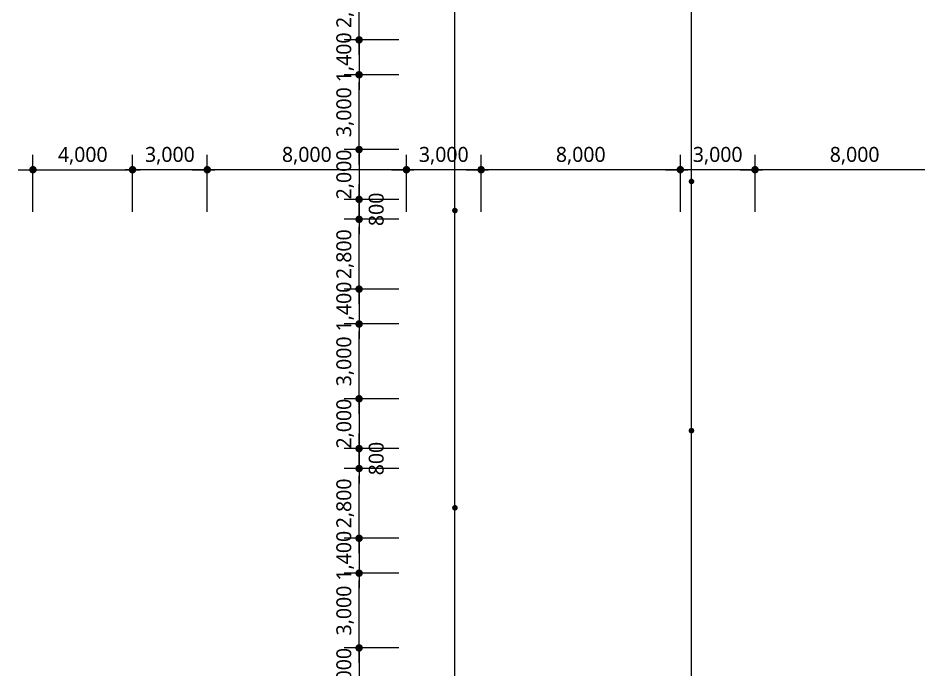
# Model space of a CAD drawing. Header units: millimetres. Extents: x 4937160 to 6265723, y 243853 to 348825.
# Drawn here: x 5163923 to 5200107, y 296409 to 322571 of the extents above; entities that cross this region are included whole.
import ezdxf

# ---------------------------------------------------------------- set-up
doc = ezdxf.new("R2010")
doc.units = ezdxf.units.MM
doc.layers.get('0').update_dxf_attribs({"linetype": 'CONTINUOUS'})
doc.layers.add('A-MKXS-TEXT2', color=7, linetype='CONTINUOUS', lineweight=25)
doc.layers.add('DIM', color=7, linetype='CONTINUOUS')
doc.styles.add('HY울릉도L', font='')
doc.styles.add('맑은고딕', font='malgun.ttf')
doc.styles.get('HY울릉도L').set_extended_font_data('HYwulM')
doc.dimstyles.new('CDIM', dxfattribs={"dimtxt": 3, "dimasz": 1.5, "dimexe": 2, "dimexo": 1, "dimgap": 1, "dimtad": 1, "dimdec": 0, "dimrnd": 0.5, "dimzin": 0, "dimdsep": 32, "dimlunit": 6, "dimtxsty": 'HY울릉도L', "dimblk1": '_CIDOT', "dimblk2": '_CIDOT', "dimsah": 1, "dimcen": 5.5, "dimclrd": 2, "dimclre": 2, "dimclrt": 7, "dimadec": 0, "dimazin": 0, "dimtfac": 1, "dimtdec": 0, "dimtix": 1, "dimtmove": 2, "dimatfit": 1, "dimldrblk": '_CIDOT', "dimfxl": 1, "dimtolj": 1, "dimtzin": 0, "dimlwd": -1, "dimarcsym": 0})

# ---------------------------------------------------------------- blocks, each defined once
blk = doc.blocks.new('_CIDOT')
at = {"color": 0, "linetype": 'ByBlock'}
blk.add_line((2, 0), (-1, 0), dxfattribs=at)
at = {"color": 0, "linetype": 'ByBlock', "const_width": 0.5}
blk.add_lwpolyline([(-0.25, 0, 1), (0.25, 0, 1)], format="xyb", close=True, dxfattribs=at)
blk = doc.blocks.new('*D1079')
at = {"layer": 'DIM', "lineweight": -2, "transparency": 16777216}
for p, q in [((5171523, 314793), (5171523, 317084)), ((5179523, 314793), (5179523, 317084))]:
    blk.add_line(p, q, dxfattribs=at)
at = {"layer": 'DIM', "transparency": 16777216}
blk.add_line((5179223, 316484), (5171823, 316484), dxfattribs=at)
at = {"layer": 'DIM', "transparency": 16777216, "xscale": 300, "yscale": 300, "zscale": 300, "rotation": 180}
blk.add_blockref('_CIDOT', (5171523, 316484), dxfattribs=at)
at = {"layer": 'DIM', "transparency": 16777216, "xscale": 300, "yscale": 300, "zscale": 300}
blk.add_blockref('_CIDOT', (5179523, 316484), dxfattribs=at)
at = {"layer": 'DIM', "color": 3, "transparency": 16777216, "insert": (5175523, 317044), "char_height": 600, "attachment_point": 5, "style": '맑은고딕'}
blk.add_mtext('\\A1;8,000', dxfattribs=at)
blk = doc.blocks.new('*D1080')
at = {"layer": 'DIM', "lineweight": -2, "transparency": 16777216}
for p, q in [((5168523, 314793), (5168523, 317084)), ((5171523, 314793), (5171523, 317084))]:
    blk.add_line(p, q, dxfattribs=at)
at = {"layer": 'DIM', "transparency": 16777216}
blk.add_line((5171223, 316484), (5168823, 316484), dxfattribs=at)
at = {"layer": 'DIM', "transparency": 16777216, "xscale": 300, "yscale": 300, "zscale": 300, "rotation": 180}
blk.add_blockref('_CIDOT', (5168523, 316484), dxfattribs=at)
at = {"layer": 'DIM', "transparency": 16777216, "xscale": 300, "yscale": 300, "zscale": 300}
blk.add_blockref('_CIDOT', (5171523, 316484), dxfattribs=at)
at = {"layer": 'DIM', "color": 3, "transparency": 16777216, "insert": (5170023, 317044), "char_height": 600, "attachment_point": 5, "style": '맑은고딕'}
blk.add_mtext('\\A1;3,000', dxfattribs=at)
blk = doc.blocks.new('*D1081')
at = {"layer": 'DIM', "lineweight": -2, "transparency": 16777216}
for p, q in [((5179523, 314793), (5179523, 317084)), ((5182523, 314793), (5182523, 317084))]:
    blk.add_line(p, q, dxfattribs=at)
at = {"layer": 'DIM', "transparency": 16777216}
blk.add_line((5182223, 316484), (5179823, 316484), dxfattribs=at)
at = {"layer": 'DIM', "transparency": 16777216, "xscale": 300, "yscale": 300, "zscale": 300, "rotation": 180}
blk.add_blockref('_CIDOT', (5179523, 316484), dxfattribs=at)
at = {"layer": 'DIM', "transparency": 16777216, "xscale": 300, "yscale": 300, "zscale": 300}
blk.add_blockref('_CIDOT', (5182523, 316484), dxfattribs=at)
at = {"layer": 'DIM', "color": 3, "transparency": 16777216, "insert": (5181023, 317044), "char_height": 600, "attachment_point": 5, "style": '맑은고딕'}
blk.add_mtext('\\A1;3,000', dxfattribs=at)
blk = doc.blocks.new('*D1082')
at = {"layer": 'DIM', "lineweight": -2, "transparency": 16777216}
for p, q in [((5190523, 314793), (5190523, 317084)), ((5193523, 314793), (5193523, 317084))]:
    blk.add_line(p, q, dxfattribs=at)
at = {"layer": 'DIM', "transparency": 16777216}
blk.add_line((5193223, 316484), (5190823, 316484), dxfattribs=at)
at = {"layer": 'DIM', "transparency": 16777216, "xscale": 300, "yscale": 300, "zscale": 300, "rotation": 180}
blk.add_blockref('_CIDOT', (5190523, 316484), dxfattribs=at)
at = {"layer": 'DIM', "transparency": 16777216, "xscale": 300, "yscale": 300, "zscale": 300}
blk.add_blockref('_CIDOT', (5193523, 316484), dxfattribs=at)
at = {"layer": 'DIM', "color": 3, "transparency": 16777216, "insert": (5192023, 317044), "char_height": 600, "attachment_point": 5, "style": '맑은고딕'}
blk.add_mtext('\\A1;3,000', dxfattribs=at)
blk = doc.blocks.new('*D1083')
at = {"layer": 'DIM', "lineweight": -2, "transparency": 16777216}
for p, q in [((5182523, 314793), (5182523, 317084)), ((5190523, 314793), (5190523, 317084))]:
    blk.add_line(p, q, dxfattribs=at)
at = {"layer": 'DIM', "transparency": 16777216}
blk.add_line((5190223, 316484), (5182823, 316484), dxfattribs=at)
at = {"layer": 'DIM', "transparency": 16777216, "xscale": 300, "yscale": 300, "zscale": 300, "rotation": 180}
blk.add_blockref('_CIDOT', (5182523, 316484), dxfattribs=at)
at = {"layer": 'DIM', "transparency": 16777216, "xscale": 300, "yscale": 300, "zscale": 300}
blk.add_blockref('_CIDOT', (5190523, 316484), dxfattribs=at)
at = {"layer": 'DIM', "color": 3, "transparency": 16777216, "insert": (5186523, 317044), "char_height": 600, "attachment_point": 5, "style": '맑은고딕'}
blk.add_mtext('\\A1;8,000', dxfattribs=at)
blk = doc.blocks.new('*D1112')
at = {"layer": 'DIM', "lineweight": -2, "transparency": 16777216}
for p, q in [((5179223, 324643), (5177022, 324643)), ((5179223, 321693), (5177022, 321693))]:
    blk.add_line(p, q, dxfattribs=at)
at = {"layer": 'DIM', "transparency": 16777216}
blk.add_line((5177622, 321993), (5177622, 324343), dxfattribs=at)
at = {"layer": 'DIM', "transparency": 16777216, "xscale": 300, "yscale": 300, "zscale": 300}
for p, rotation in [((5177622, 324643), 90), ((5177622, 321693), 270)]:
    blk.add_blockref('_CIDOT', p, dxfattribs=dict(at, rotation=rotation))
at = {"layer": 'DIM', "color": 3, "transparency": 16777216, "insert": (5177061, 323168), "char_height": 600, "attachment_point": 5, "rotation": 90, "style": '맑은고딕'}
blk.add_mtext('\\A1;2,950', dxfattribs=at)
blk = doc.blocks.new('*D1113')
at = {"layer": 'DIM', "transparency": 16777216}
for p, q in [((5177622, 321993), (5177622, 322293)), ((5177622, 321693), (5177622, 320293)), ((5177622, 319993), (5177622, 319693))]:
    blk.add_line(p, q, dxfattribs=at)
at = {"layer": 'DIM', "lineweight": -2, "transparency": 16777216}
for p, q in [((5179223, 321693), (5177022, 321693)), ((5179223, 320293), (5177022, 320293))]:
    blk.add_line(p, q, dxfattribs=at)
at = {"layer": 'DIM', "transparency": 16777216, "xscale": 300, "yscale": 300, "zscale": 300}
for p, rotation in [((5177622, 321693), 270), ((5177622, 320293), 90)]:
    blk.add_blockref('_CIDOT', p, dxfattribs=dict(at, rotation=rotation))
at = {"layer": 'DIM', "color": 3, "transparency": 16777216, "insert": (5177060, 320993), "char_height": 600, "attachment_point": 5, "rotation": 90, "style": '맑은고딕'}
blk.add_mtext('\\A1;1,400', dxfattribs=at)
blk = doc.blocks.new('*D1114')
at = {"layer": 'DIM', "lineweight": -2, "transparency": 16777216}
for p, q in [((5179223, 320293), (5177022, 320293)), ((5179223, 317293), (5177022, 317293))]:
    blk.add_line(p, q, dxfattribs=at)
at = {"layer": 'DIM', "transparency": 16777216}
blk.add_line((5177622, 317593), (5177622, 319993), dxfattribs=at)
at = {"layer": 'DIM', "transparency": 16777216, "xscale": 300, "yscale": 300, "zscale": 300}
for p, rotation in [((5177622, 320293), 90), ((5177622, 317293), 270)]:
    blk.add_blockref('_CIDOT', p, dxfattribs=dict(at, rotation=rotation))
at = {"layer": 'DIM', "color": 3, "transparency": 16777216, "insert": (5177061, 318793), "char_height": 600, "attachment_point": 5, "rotation": 90, "style": '맑은고딕'}
blk.add_mtext('\\A1;3,000', dxfattribs=at)
blk = doc.blocks.new('*D1115')
at = {"layer": 'DIM', "lineweight": -2, "transparency": 16777216}
for p, q in [((5164523, 314793), (5164523, 317084)), ((5168523, 314793), (5168523, 317084))]:
    blk.add_line(p, q, dxfattribs=at)
at = {"layer": 'DIM', "transparency": 16777216}
blk.add_line((5164823, 316484), (5168223, 316484), dxfattribs=at)
at = {"layer": 'DIM', "transparency": 16777216, "xscale": 300, "yscale": 300, "zscale": 300, "rotation": 180}
blk.add_blockref('_CIDOT', (5164523, 316484), dxfattribs=at)
at = {"layer": 'DIM', "transparency": 16777216, "xscale": 300, "yscale": 300, "zscale": 300}
blk.add_blockref('_CIDOT', (5168523, 316484), dxfattribs=at)
at = {"layer": 'DIM', "color": 3, "transparency": 16777216, "insert": (5166523, 317044), "char_height": 600, "attachment_point": 5, "style": '맑은고딕'}
blk.add_mtext('\\A1;4,000', dxfattribs=at)
blk = doc.blocks.new('*D1116')
at = {"layer": 'DIM', "lineweight": -2, "transparency": 16777216}
for p, q in [((5193523, 314793), (5193523, 317084)), ((5201523, 314793), (5201523, 317084))]:
    blk.add_line(p, q, dxfattribs=at)
at = {"layer": 'DIM', "transparency": 16777216}
blk.add_line((5201223, 316484), (5193823, 316484), dxfattribs=at)
at = {"layer": 'DIM', "transparency": 16777216, "xscale": 300, "yscale": 300, "zscale": 300, "rotation": 180}
blk.add_blockref('_CIDOT', (5193523, 316484), dxfattribs=at)
at = {"layer": 'DIM', "transparency": 16777216, "xscale": 300, "yscale": 300, "zscale": 300}
blk.add_blockref('_CIDOT', (5201523, 316484), dxfattribs=at)
at = {"layer": 'DIM', "color": 3, "transparency": 16777216, "insert": (5197523, 317044), "char_height": 600, "attachment_point": 5, "style": '맑은고딕'}
blk.add_mtext('\\A1;8,000', dxfattribs=at)
blk = doc.blocks.new('*D1119')
at = {"layer": 'DIM', "transparency": 16777216}
for p, q in [((5177622, 317593), (5177622, 317893)), ((5177622, 317293), (5177622, 315293)), ((5177622, 314993), (5177622, 314693))]:
    blk.add_line(p, q, dxfattribs=at)
at = {"layer": 'DIM', "lineweight": -2, "transparency": 16777216}
for p, q in [((5179223, 317293), (5177022, 317293)), ((5179223, 315293), (5177022, 315293))]:
    blk.add_line(p, q, dxfattribs=at)
at = {"layer": 'DIM', "transparency": 16777216, "xscale": 300, "yscale": 300, "zscale": 300}
for p, rotation in [((5177622, 317293), 270), ((5177622, 315293), 90)]:
    blk.add_blockref('_CIDOT', p, dxfattribs=dict(at, rotation=rotation))
at = {"layer": 'DIM', "color": 3, "transparency": 16777216, "insert": (5177061, 316293), "char_height": 600, "attachment_point": 5, "rotation": 90, "style": '맑은고딕'}
blk.add_mtext('\\A1;2,000', dxfattribs=at)
blk = doc.blocks.new('*D1120')
at = {"layer": 'DIM', "transparency": 16777216}
for p, q in [((5177622, 315593), (5177622, 315893)), ((5177622, 314493), (5177622, 315293)), ((5177622, 314193), (5177622, 313893))]:
    blk.add_line(p, q, dxfattribs=at)
at = {"layer": 'DIM', "lineweight": -2, "transparency": 16777216}
for p, q in [((5179223, 315293), (5177022, 315293)), ((5179223, 314493), (5177022, 314493))]:
    blk.add_line(p, q, dxfattribs=at)
at = {"layer": 'DIM', "transparency": 16777216, "xscale": 300, "yscale": 300, "zscale": 300}
for p, rotation in [((5177622, 315293), 270), ((5177622, 314493), 90)]:
    blk.add_blockref('_CIDOT', p, dxfattribs=dict(at, rotation=rotation))
at = {"layer": 'DIM', "color": 3, "transparency": 16777216, "insert": (5178312, 314893), "char_height": 600, "attachment_point": 5, "rotation": 90, "style": '맑은고딕'}
blk.add_mtext('\\A1;800', dxfattribs=at)
blk = doc.blocks.new('*D1121')
at = {"layer": 'DIM', "lineweight": -2, "transparency": 16777216}
for p, q in [((5179223, 314493), (5177022, 314493)), ((5179223, 311693), (5177022, 311693))]:
    blk.add_line(p, q, dxfattribs=at)
at = {"layer": 'DIM', "transparency": 16777216}
blk.add_line((5177622, 311993), (5177622, 314193), dxfattribs=at)
at = {"layer": 'DIM', "transparency": 16777216, "xscale": 300, "yscale": 300, "zscale": 300}
for p, rotation in [((5177622, 314493), 90), ((5177622, 311693), 270)]:
    blk.add_blockref('_CIDOT', p, dxfattribs=dict(at, rotation=rotation))
at = {"layer": 'DIM', "color": 3, "transparency": 16777216, "insert": (5177061, 313093), "char_height": 600, "attachment_point": 5, "rotation": 90, "style": '맑은고딕'}
blk.add_mtext('\\A1;2,800', dxfattribs=at)
blk = doc.blocks.new('*D1122')
at = {"layer": 'DIM', "transparency": 16777216}
for p, q in [((5177622, 311993), (5177622, 312293)), ((5177622, 311693), (5177622, 310293)), ((5177622, 309993), (5177622, 309693))]:
    blk.add_line(p, q, dxfattribs=at)
at = {"layer": 'DIM', "lineweight": -2, "transparency": 16777216}
for p, q in [((5179223, 311693), (5177022, 311693)), ((5179223, 310293), (5177022, 310293))]:
    blk.add_line(p, q, dxfattribs=at)
at = {"layer": 'DIM', "transparency": 16777216, "xscale": 300, "yscale": 300, "zscale": 300}
for p, rotation in [((5177622, 311693), 270), ((5177622, 310293), 90)]:
    blk.add_blockref('_CIDOT', p, dxfattribs=dict(at, rotation=rotation))
at = {"layer": 'DIM', "color": 3, "transparency": 16777216, "insert": (5177060, 310993), "char_height": 600, "attachment_point": 5, "rotation": 90, "style": '맑은고딕'}
blk.add_mtext('\\A1;1,400', dxfattribs=at)
blk = doc.blocks.new('*D1123')
at = {"layer": 'DIM', "lineweight": -2, "transparency": 16777216}
for p, q in [((5179223, 310293), (5177022, 310293)), ((5179223, 307293), (5177022, 307293))]:
    blk.add_line(p, q, dxfattribs=at)
at = {"layer": 'DIM', "transparency": 16777216}
blk.add_line((5177622, 307593), (5177622, 309993), dxfattribs=at)
at = {"layer": 'DIM', "transparency": 16777216, "xscale": 300, "yscale": 300, "zscale": 300}
for p, rotation in [((5177622, 310293), 90), ((5177622, 307293), 270)]:
    blk.add_blockref('_CIDOT', p, dxfattribs=dict(at, rotation=rotation))
at = {"layer": 'DIM', "color": 3, "transparency": 16777216, "insert": (5177061, 308793), "char_height": 600, "attachment_point": 5, "rotation": 90, "style": '맑은고딕'}
blk.add_mtext('\\A1;3,000', dxfattribs=at)
blk = doc.blocks.new('*D1124')
at = {"layer": 'DIM', "transparency": 16777216}
for p, q in [((5177622, 307593), (5177622, 307893)), ((5177622, 307293), (5177622, 305293)), ((5177622, 304993), (5177622, 304693))]:
    blk.add_line(p, q, dxfattribs=at)
at = {"layer": 'DIM', "lineweight": -2, "transparency": 16777216}
for p, q in [((5179223, 307293), (5177022, 307293)), ((5179223, 305293), (5177022, 305293))]:
    blk.add_line(p, q, dxfattribs=at)
at = {"layer": 'DIM', "transparency": 16777216, "xscale": 300, "yscale": 300, "zscale": 300}
for p, rotation in [((5177622, 307293), 270), ((5177622, 305293), 90)]:
    blk.add_blockref('_CIDOT', p, dxfattribs=dict(at, rotation=rotation))
at = {"layer": 'DIM', "color": 3, "transparency": 16777216, "insert": (5177061, 306293), "char_height": 600, "attachment_point": 5, "rotation": 90, "style": '맑은고딕'}
blk.add_mtext('\\A1;2,000', dxfattribs=at)
blk = doc.blocks.new('*D1125')
at = {"layer": 'DIM', "transparency": 16777216}
for p, q in [((5177622, 305593), (5177622, 305893)), ((5177622, 304493), (5177622, 305293)), ((5177622, 304193), (5177622, 303893))]:
    blk.add_line(p, q, dxfattribs=at)
at = {"layer": 'DIM', "lineweight": -2, "transparency": 16777216}
for p, q in [((5179223, 305293), (5177022, 305293)), ((5179223, 304493), (5177022, 304493))]:
    blk.add_line(p, q, dxfattribs=at)
at = {"layer": 'DIM', "transparency": 16777216, "xscale": 300, "yscale": 300, "zscale": 300}
for p, rotation in [((5177622, 305293), 270), ((5177622, 304493), 90)]:
    blk.add_blockref('_CIDOT', p, dxfattribs=dict(at, rotation=rotation))
at = {"layer": 'DIM', "color": 3, "transparency": 16777216, "insert": (5178312, 304893), "char_height": 600, "attachment_point": 5, "rotation": 90, "style": '맑은고딕'}
blk.add_mtext('\\A1;800', dxfattribs=at)
blk = doc.blocks.new('*D1126')
at = {"layer": 'DIM', "lineweight": -2, "transparency": 16777216}
for p, q in [((5179223, 304493), (5177022, 304493)), ((5179223, 301693), (5177022, 301693))]:
    blk.add_line(p, q, dxfattribs=at)
at = {"layer": 'DIM', "transparency": 16777216}
blk.add_line((5177622, 301993), (5177622, 304193), dxfattribs=at)
at = {"layer": 'DIM', "transparency": 16777216, "xscale": 300, "yscale": 300, "zscale": 300}
for p, rotation in [((5177622, 304493), 90), ((5177622, 301693), 270)]:
    blk.add_blockref('_CIDOT', p, dxfattribs=dict(at, rotation=rotation))
at = {"layer": 'DIM', "color": 3, "transparency": 16777216, "insert": (5177061, 303093), "char_height": 600, "attachment_point": 5, "rotation": 90, "style": '맑은고딕'}
blk.add_mtext('\\A1;2,800', dxfattribs=at)
blk = doc.blocks.new('*D1127')
at = {"layer": 'DIM', "transparency": 16777216}
for p, q in [((5177622, 301993), (5177622, 302293)), ((5177622, 301693), (5177622, 300293)), ((5177622, 299993), (5177622, 299693))]:
    blk.add_line(p, q, dxfattribs=at)
at = {"layer": 'DIM', "lineweight": -2, "transparency": 16777216}
for p, q in [((5179223, 301693), (5177022, 301693)), ((5179223, 300293), (5177022, 300293))]:
    blk.add_line(p, q, dxfattribs=at)
at = {"layer": 'DIM', "transparency": 16777216, "xscale": 300, "yscale": 300, "zscale": 300}
for p, rotation in [((5177622, 301693), 270), ((5177622, 300293), 90)]:
    blk.add_blockref('_CIDOT', p, dxfattribs=dict(at, rotation=rotation))
at = {"layer": 'DIM', "color": 3, "transparency": 16777216, "insert": (5177060, 300993), "char_height": 600, "attachment_point": 5, "rotation": 90, "style": '맑은고딕'}
blk.add_mtext('\\A1;1,400', dxfattribs=at)
blk = doc.blocks.new('*D1128')
at = {"layer": 'DIM', "lineweight": -2, "transparency": 16777216}
for p, q in [((5179223, 300293), (5177022, 300293)), ((5179223, 297293), (5177022, 297293))]:
    blk.add_line(p, q, dxfattribs=at)
at = {"layer": 'DIM', "transparency": 16777216}
blk.add_line((5177622, 297593), (5177622, 299993), dxfattribs=at)
at = {"layer": 'DIM', "transparency": 16777216, "xscale": 300, "yscale": 300, "zscale": 300}
for p, rotation in [((5177622, 300293), 90), ((5177622, 297293), 270)]:
    blk.add_blockref('_CIDOT', p, dxfattribs=dict(at, rotation=rotation))
at = {"layer": 'DIM', "color": 3, "transparency": 16777216, "insert": (5177061, 298793), "char_height": 600, "attachment_point": 5, "rotation": 90, "style": '맑은고딕'}
blk.add_mtext('\\A1;3,000', dxfattribs=at)
blk = doc.blocks.new('*D1129')
at = {"layer": 'DIM', "transparency": 16777216}
for p, q in [((5177622, 297593), (5177622, 297893)), ((5177622, 297293), (5177622, 295293)), ((5177622, 294993), (5177622, 294693))]:
    blk.add_line(p, q, dxfattribs=at)
at = {"layer": 'DIM', "lineweight": -2, "transparency": 16777216}
for p, q in [((5179223, 297293), (5177022, 297293)), ((5179223, 295293), (5177022, 295293))]:
    blk.add_line(p, q, dxfattribs=at)
at = {"layer": 'DIM', "transparency": 16777216, "xscale": 300, "yscale": 300, "zscale": 300}
for p, rotation in [((5177622, 297293), 270), ((5177622, 295293), 90)]:
    blk.add_blockref('_CIDOT', p, dxfattribs=dict(at, rotation=rotation))
at = {"layer": 'DIM', "color": 3, "transparency": 16777216, "insert": (5177061, 296293), "char_height": 600, "attachment_point": 5, "rotation": 90, "style": '맑은고딕'}
blk.add_mtext('\\A1;2,000', dxfattribs=at)

msp = doc.modelspace()

# ---------------------------------------------------------------- linework, layer by layer
at = {"layer": 'A-MKXS-TEXT2'}
for p, q in [((5181469.4, 275064.5), (5181469.4, 337024.9)), ((5190970.1, 276012.6), (5190970.1, 337024.9))]:
    msp.add_line(p, q, dxfattribs=at)
at = {"layer": 'A-MKXS-TEXT2', "const_width": 112.5}
for points in [[(5190970.1, 315956.4, 1), (5190970.1, 316068.9, 1)], [(5181469.4, 314789.2, 1), (5181469.4, 314901.7, 1)], [(5190970.1, 305956.4, 1), (5190970.1, 306068.9, 1)], [(5181469.4, 302860.3, 1), (5181469.4, 302972.8, 1)]]:
    msp.add_lwpolyline(points, format="xyb", close=True, dxfattribs=at)

# ---------------------------------------------------------------- dimensions: what is measured, and where the dimension line sits
at = {"layer": 'DIM'}
for base, p1, p2, angle, picture, middle in [((5177621.5, 324643.3), (5179523.5, 321693.3), (5179523.5, 324643.3), 90, '*D1112', (5177061.2, 323168.3)), ((5177621.5, 320293.3), (5179523.5, 321693.3), (5179523.5, 320293.3), 270, '*D1113', (5177059.6, 320993.3)), ((5177621.5, 320293.3), (5179523.5, 317293.3), (5179523.5, 320293.3), 90, '*D1114', (5177061.2, 318793.3)), ((5177621.5, 315293.3), (5179523.5, 317293.3), (5179523.5, 315293.3), 270, '*D1119', (5177061.2, 316293.3)), ((5168523.5, 316483.6), (5171523.5, 314493.3), (5168523.5, 314493.3), 180, '*D1080', (5170023.5, 317043.9)), ((5171523.5, 316483.6), (5179523.5, 314493.3), (5171523.5, 314493.3), 180, '*D1079', (5175523.5, 317043.9)), ((5179523.5, 316483.6), (5182523.5, 314493.3), (5179523.5, 314493.3), 180, '*D1081', (5181023.5, 317043.9)), ((5182523.5, 316483.6), (5190523.5, 314493.3), (5182523.5, 314493.3), 180, '*D1083', (5186523.5, 317043.9)), ((5190523.5, 316483.6), (5193523.5, 314493.3), (5190523.5, 314493.3), 180, '*D1082', (5192023.5, 317043.9)), ((5193523.5, 316483.6), (5201523.5, 314493.3), (5193523.5, 314493.3), 180, '*D1116', (5197523.5, 317043.9)), ((5177621.5, 314493.3), (5179523.5, 311693.3), (5179523.5, 314493.3), 90, '*D1121', (5177061.2, 313093.3)), ((5177621.5, 310293.3), (5179523.5, 311693.3), (5179523.5, 310293.3), 270, '*D1122', (5177059.6, 310993.3)), ((5177621.5, 310293.3), (5179523.5, 307293.3), (5179523.5, 310293.3), 90, '*D1123', (5177061.2, 308793.3)), ((5177621.5, 305293.3), (5179523.5, 307293.3), (5179523.5, 305293.3), 270, '*D1124', (5177061.2, 306293.3)), ((5177621.5, 304493.3), (5179523.5, 301693.3), (5179523.5, 304493.3), 90, '*D1126', (5177061.2, 303093.3)), ((5177621.5, 300293.3), (5179523.5, 301693.3), (5179523.5, 300293.3), 270, '*D1127', (5177059.6, 300993.3)), ((5177621.5, 300293.3), (5179523.5, 297293.3), (5179523.5, 300293.3), 90, '*D1128', (5177061.2, 298793.3)), ((5177621.5, 295293.3), (5179523.5, 297293.3), (5179523.5, 295293.3), 270, '*D1129', (5177061.2, 296293.3))]:
    dim = msp.add_linear_dim(base=base, p1=p1, p2=p2, angle=angle, dimstyle='CDIM', override={"dimscale": 200, "dimexe": 3, "dimexo": 1.5, "dimtxsty": '맑은고딕', "dimclrd": 256, "dimclre": 256, "dimclrt": 3}, dxfattribs=at)
    dim.commit()
    dim.dimension.update_dxf_attribs({"geometry": picture, "text_midpoint": middle})
dim = msp.add_linear_dim(base=(5168523.5, 316483.6), p1=(5164523.5, 314493.3), p2=(5168523.5, 314493.3), dimstyle='CDIM', override={"dimscale": 200, "dimexe": 3, "dimexo": 1.5, "dimtxsty": '맑은고딕', "dimclrd": 256, "dimclre": 256, "dimclrt": 3}, dxfattribs=at)
dim.commit()
dim.dimension.update_dxf_attribs({"geometry": '*D1115', "text_midpoint": (5166523.5, 317043.9)})
for base, p1, p2, picture, middle in [((5177621.5, 315293.3), (5179523.5, 314493.3), (5179523.5, 315293.3), '*D1120', (5178311.5, 314893.3)), ((5177621.5, 305293.3), (5179523.5, 304493.3), (5179523.5, 305293.3), '*D1125', (5178311.5, 304893.3))]:
    dim = msp.add_linear_dim(base=base, p1=p1, p2=p2, angle=90, dimstyle='CDIM', override={"dimscale": 200, "dimexe": 3, "dimexo": 1.5, "dimtxsty": '맑은고딕', "dimclrd": 256, "dimclre": 256, "dimclrt": 3}, dxfattribs=at)
    dim.commit()
    dim.dimension.update_dxf_attribs({"geometry": picture, "text_midpoint": middle, "dimtype": 160})

doc.saveas('drawing.dxf')
